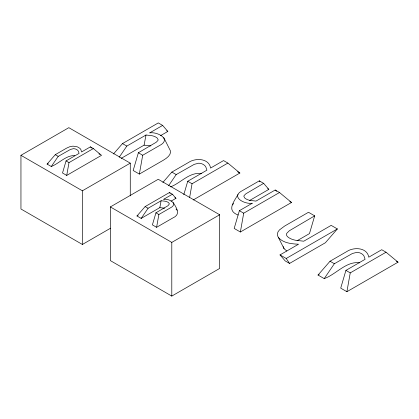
<?xml version="1.0" encoding="UTF-8"?>
<svg xmlns="http://www.w3.org/2000/svg" width="419" height="419" viewBox="0 0 419 419"><rect width="100%" height="100%" fill="white"/><g stroke="black" fill="none" stroke-linecap="round" stroke-linejoin="round"><path stroke-width="0.63" d="M66.721 175.42L68.994 162.619L93.343 148.562L101.508 155.334L66.721 175.42L62.52 172.989L66.055 160.922L79.102 153.385L78.353 151.191A7.097 4.096 0 0 0 75.603 149.023L73.629 148.625L70.512 149.41L58.199 156.387L51.296 166.511L47.096 164.086L55.256 154.69L66.6 148.137L69.805 146.708L72.979 146.137L77.384 146.844L79.945 148.378L80.794 149.41L81.595 151.95L90.404 146.865L93.343 148.562M119.211 157.256L126.821 146.084L146.011 135.007L151.605 135.646A10.433 6.023 0 0 1 157.135 137.977L158.141 139.653L157.932 140.506L156.135 142.303L138.37 152.757L133.174 170.507L139.354 174.074L142.701 155.255L159.382 145.623C172.115 139.318 157.355 131.514 149.672 132.896L162.63 125.412L167.825 131.446L160.535 135.651M172.429 194.222L169.486 192.52L145.136 206.577L136.976 215.979L141.177 218.404L148.08 208.28L161.126 200.743L164.929 201.178A7.097 4.096 0 0 1 168.695 202.765L169.376 203.906L168.014 205.703L155.936 212.815L152.401 224.883L156.601 227.308L158.874 214.512L170.219 207.96C178.876 203.676 168.841 198.37 163.62 199.308L172.429 194.222L175.959 198.323L171.036 201.167M189.608 197.553L192.059 183.752L227.868 163.08L239.867 173.037L193.211 199.973M240.359 232.006L243.706 213.187L279.51 192.515L291.514 202.477L240.359 232.006L234.179 228.439L239.38 210.689L252.332 203.21C244.649 204.592 229.89 196.789 242.622 190.483L259.309 180.851L263.635 183.349L268.83 189.378L249.619 200.471M346.895 291.708L350.242 272.889L386.046 252.217L398.05 262.174L346.895 291.708L340.715 288.141L345.916 270.391L365.106 259.309L364.001 256.082A10.433 6.023 0 0 0 359.958 252.887L357.056 252.306L352.473 253.464L334.362 263.724L324.212 278.614L318.031 275.042L330.036 261.226L346.717 251.594C353.542 246.875 367.222 247.268 368.767 257.198L381.719 249.719L386.046 252.217M121.149 158.392L144.089 145.147L146.011 135.007M141.177 218.404L159.822 207.641L161.126 200.743M183.789 194.72L187.733 181.254L206.923 170.172L205.818 166.945A10.433 6.023 0 0 0 201.78 163.75L198.873 163.169L194.29 164.327L176.179 174.587L168.569 185.753M286.811 251.012L284.051 248.697L277.493 235.64L277.378 233.776L278.027 231.854L279.452 229.926L284.658 226.04L308.494 212.281L314.674 215.848L309.479 233.598L297.092 240.747M237.976 194.557C233.535 202.33 226.459 210.595 238.071 215.01M232.54 204.907L233.608 203.461M113.491 153.956L122.495 143.591L158.303 122.914L162.63 125.412M162.85 182.454L171.853 172.089L188.54 162.457C195.364 157.738 209.044 158.131 210.584 168.061L223.542 160.582L227.868 163.08M314.674 215.848L289.299 230.785L286.732 233.346L286.434 234.561L286.779 235.745L287.869 236.96A14.906 8.605 0 0 0 295.772 240.291L303.759 241.203L331.178 225.375L337.358 228.942L325.359 242.763L289.55 263.436L285.224 260.937L280.023 254.909L298.532 244.225C291.477 243.853 283.27 243.167 278.352 237.426M110.558 228.208L82.396 244.471L20.95 208.997L20.95 155.313L68.826 127.675L130.272 163.148L130.272 195.877M47.096 164.086L48.211 163.441M51.296 166.511C59.121 163.478 65.851 155.292 74.734 155.559M20.95 155.313L82.396 190.792L130.272 163.148M139.354 174.074L163.19 160.315L166.186 158.361L168.396 156.423L169.826 154.496L170.47 152.579L170.355 150.709L163.798 137.652M110.349 206.928L158.225 179.285L219.671 214.764L219.671 268.443L171.795 296.086L110.349 260.608L110.349 206.928L171.795 242.402L219.671 214.764M170.554 186.864C180.61 183.171 189.88 171.481 201.549 173.686M136.976 215.979L138.097 215.329M156.601 227.308L172.811 217.953C180.982 214.355 176.787 208.374 173.225 202.545M263.635 183.349L245.869 193.803L244.073 195.6L243.863 196.448L244.869 198.129A10.433 6.023 0 0 0 250.4 200.46L255.993 201.099L275.183 190.017L279.51 192.515M280.023 254.909L286.208 258.476L337.358 228.942M318.031 275.042L319.142 274.403M324.212 278.614C335.928 274.545 346.324 260.796 359.732 262.823M144.089 145.147L150.85 145.917M159.822 207.641L164.651 208.191M396.364 261.205L398.05 262.174M267.704 188.728L268.83 189.378M289.828 201.502L291.514 202.477M166.699 130.796L167.825 131.446M237.62 171.743L239.867 173.037M330.036 261.226L334.362 263.724M345.916 270.391L350.242 272.889M239.38 210.689L243.706 213.187M122.495 143.591L126.821 146.084M138.37 152.757L142.701 155.255M171.853 172.089L176.179 174.587M187.733 181.254L192.059 183.752M98.879 153.82L99.932 154.428M174.912 197.716L175.959 198.323M55.256 154.69L58.199 156.387M66.055 160.922L68.994 162.619M145.136 206.577L148.08 208.28M155.936 212.815L158.874 214.512M275.183 190.017L276.634 191.289M90.404 146.865L91.782 148.075M176.011 209.055L177.101 210.212M259.309 180.851L259.974 181.841M286.208 258.476L289.55 263.436M169.486 192.52L170.135 193.484M284.051 248.697L283.396 246.582M171.795 242.402L171.795 296.086M82.396 190.792L82.396 244.471"/></g></svg>
